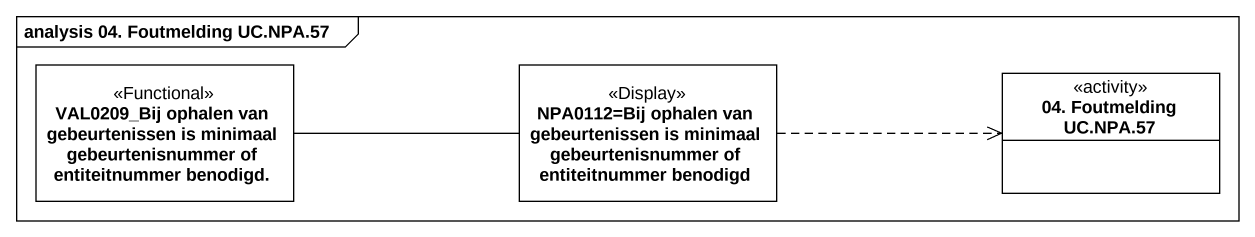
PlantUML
@startuml
mainframe analysis 04. Foutmelding UC.NPA.57
hide circle
hide empty members
class "VAL0209_Bij ophalen van gebeurtenissen is minimaal gebeurtenisnummer of entiteitnummer benodigd." as VAL0209_Bij_ophalen_van <<Functional>>
class "NPA0112=Bij ophalen van gebeurtenissen is minimaal gebeurtenisnummer of entiteitnummer benodigd" as NPA0112_Bij_ophalen_van <<Display>>
class "04. Foutmelding UC.NPA.57" as c04_Foutmelding_UC_NPA_57 <<activity>>
VAL0209_Bij_ophalen_van -right- NPA0112_Bij_ophalen_van
NPA0112_Bij_ophalen_van .right.> c04_Foutmelding_UC_NPA_57
@enduml
